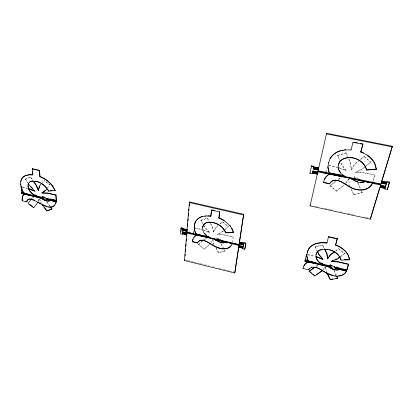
<?xml version="1.0" encoding="UTF-8"?>
<svg xmlns="http://www.w3.org/2000/svg" width="413" height="413" viewBox="0 0 413 413"><rect width="100%" height="100%" fill="white"/><g stroke="black" fill="none" stroke-linecap="round" stroke-linejoin="round"><path stroke-width="0.31" stroke-dasharray="2.06 1.55" d="M374.803 175.158L374.823 174.885L363.435 172.526L355.33 172.288L355.294 172.557L363.404 172.794L374.803 175.158L372.81 181.926M193.527 233.33L193.687 231.517M193.64 233.066L193.805 231.259M364.942 166.981L370.771 162.092L364.292 156.475L360.353 159.609M350.885 188.638L353.765 194.915L362.129 192.721L361.411 190.734M360.317 159.872L364.292 156.475M353.765 194.915L351.184 188.932M340.606 256.664L344.659 253.556L338.805 248.719L335.764 250.841M358.747 178.7L354.101 176.821L356.388 178.029M232.447 242.312L233.206 236.876L223.779 234.651L217.243 234.233L217.135 234.496L223.681 234.914L233.108 237.145L233.206 236.876M359.826 160.265L354.901 164.183L351.21 169.697L350.725 163.052L348.675 158.494M335.723 251.13L338.805 248.719M339.388 167.926L346.13 170.652L341.814 164.844L340.823 162.608M344.953 175.179L344.994 174.916M347.607 156.475L346.115 152.8L337.591 155.334L339.785 160.631M335.841 181.013L330.106 185.881L336.368 191.178L344.225 184.823M324.035 248.094L322.651 244.966L315.16 246.669L317.076 250.918M326.027 172.123L327.333 166.599M38.275 201.126L38.884 198.71M38.311 201.503L39.075 198.477M372.831 181.653L374.823 174.885M215.772 247.826L218.632 252.642L225.1 251.078L224.579 249.726M224.042 230.392L228.384 226.412L222.504 221.693L219.68 224.156M218.632 252.642L215.875 247.557M216.804 237.873L217.63 238.781L220.769 239.53L216.804 237.873L216.701 238.141L220.098 239.561M220.046 224.011L222.504 221.693M210.46 223.727L212.313 226.887L213.511 232.065L215.911 227.439L217.796 225.797M209.138 236.339L209.246 236.076M202.38 240.986L198.457 244.641L204.146 249.127L209.556 244.341M203.31 230.098L209.541 232.7L209.649 232.436L205.478 227.821L204.187 225.591M202.948 223.918L200.832 220.268L207.486 218.203L209.339 221.363M200.832 220.268L207.486 218.203M213.511 232.065L215.803 227.708L218.157 225.653M210.971 242.73L212.757 239.303L213.97 244.346M351.251 169.428L354.937 163.92L358.381 161.173M345.557 183.532L348.773 178.757M345.877 183.269L348.737 179.025L349.315 185.215M323.183 269.493L325.222 266.7M322.455 270.716L325.17 266.989M47.48 187.951L49.921 184.75L44.041 180.223L43.85 180.45L49.73 184.983L49.921 184.75M41.997 182.882L44.041 180.223M27.805 182.835L25.312 179.278L30.686 177.12L32.859 180.202M25.312 179.278L30.686 177.12M202.855 240.562L204.285 239.292L206.515 238.193M198.457 244.641L202.267 241.249M223.201 230.95L222.261 231.776L217.243 234.233M225.085 229.298L228.384 226.412M223.572 230.805L222.158 232.039L217.135 234.496M204.146 249.127L209.448 244.61M330.106 185.881L335.795 181.281M365.459 166.331L362.077 169.025L355.33 172.288M365.939 165.943L370.771 162.092M364.462 167.368L362.046 169.294L355.294 172.557M336.368 191.178L345.16 184.332M340.142 256.726L344.659 253.556M33.53 197.063L31.873 198.292L33.334 197.295M204.172 239.555L206.407 238.461M338.206 179.097L341.112 177.688M338.164 179.366L341.819 177.59M316.188 266.08L317.907 265.383M316.136 266.37L318.428 265.44M337.545 155.598L346.073 153.058M353.802 194.637L362.16 192.443M218.735 252.374L225.199 250.805M315.104 246.953L322.599 245.25M328.924 165.37L338.872 167.43M328.872 165.634L337.581 167.441M324.262 171.478L326.079 171.86M315.248 206.283L318.382 206.975M324.644 208.358L327.772 209.05M328.397 209.184L330.276 209.603M330.906 209.742L332.78 210.155M340.297 211.812L342.176 212.23M347.813 213.475L353.445 214.719M363.466 216.933L365.345 217.346M365.97 217.486L367.849 217.899M22.405 187.043L27.134 188.158M195.37 227.93L201.565 229.396M307.809 254.516L314.67 256.137M22.204 187.265L27.532 188.524M194.012 227.899L202.065 229.804M307.752 254.8L314.613 256.421M187.079 231.507L188.271 231.791M188.87 231.93L192.448 232.782M315.16 262.012L316.399 262.307M185.38 259.999L187.244 260.458M187.863 260.613L193.449 261.997M194.069 262.147L199.655 263.53M200.274 263.685L203.996 264.604M204.616 264.759L208.957 265.833M212.685 266.757L215.163 267.371M218.885 268.29L222.612 269.214M223.232 269.369L228.817 270.752M229.437 270.902L234.398 272.131M339.429 167.657L346.171 170.388M203.418 229.834L209.649 232.436M198.57 244.372L204.254 248.863M222.4 221.957L228.281 226.68M338.763 249.008L344.623 253.845M330.157 185.613L336.414 190.904M364.261 156.739L370.745 162.361M209.541 232.7L205.369 228.084L203.253 224.435M354.101 176.821L354.679 177.544M357.353 182.603L358.128 183.579L360.379 188.72M346.13 170.652L341.773 165.107L340.777 162.872M30.49 177.347L32.663 180.424M25.513 179.056L28.001 182.613M46.85 201.601L49.782 205.819M46.664 201.833L49.601 206.051M207.378 218.467L209.226 221.621M210.573 223.464L212.421 226.623L213.619 231.801M200.95 220.01L202.891 223.356M221.172 243.799L223.34 247.573M220.759 243.525L223.237 247.841M224.476 249.999L225.1 251.078M322.651 244.966L324.37 248.378M315.16 246.669L317.127 250.629M333.983 270.339L336.399 275.249M333.941 270.634L336.084 275.001M349.357 184.941L349.878 186.082M346.115 152.8L347.648 156.217M348.634 158.757L350.683 163.316L351.21 169.697M337.591 155.334L339.579 159.81M358.159 183.305L361.158 190.161M361.38 191.007L362.129 192.721M39.674 198.978L41.238 202.845M39.261 198.658L41.052 203.077M212.649 239.571L213.867 244.615M325.594 267.159L326.162 271.609M325.64 266.87L326.208 271.315"/><path stroke-width="0.62" d="M20.851 184.952L20.857 183.806M48.213 199.603L56.266 201.559L55.523 203.991M56.266 201.559C51.563 216.567 36.649 197.326 27.908 199.469M381.746 181.126L385.474 181.901L385.314 182.902L381.586 182.123L392.35 146.254L326.595 133.265L318.485 168.927L314.897 168.179C314.51 165.086 323.761 170.275 315.088 167.342M384.828 188.323L384.787 189.02L387.353 189.557L389.531 182.045L386.95 181.503L386.439 183.14M387.353 189.557L389.531 182.045M384.787 189.02L386.95 181.503M386.63 182.531L386.589 183.222L385.298 182.949L385.319 182.675L386.604 182.944M385.117 187.729L385.102 188.008L383.816 187.734M385.329 186.702L385.288 187.399L384.007 187.13L384.023 186.852L385.308 187.12M385.128 183.289L384.978 183.919L381.256 183.14L381.369 182.835L386.398 183.837M367.038 154.875A24.765 20.258 5.2 0 1 374.942 163.842L376.398 169.278L366.527 170.099L366.558 169.831C364.044 159.041 348.629 153.342 340.25 160.869C335.888 166.227 339.088 173.465 344.597 176.428L380.993 184.059L381.044 183.372M380.471 185.303L384.178 186.082L384.023 187.079L380.311 186.299L380.734 184.389L372.531 182.665L372.392 183.155M182.938 232.385L182.634 233.04L183.656 233.283L183.78 233.02L182.758 232.777L182.716 233.268L183.258 228.213L181.209 227.728L180.496 233.851L182.536 234.336L182.84 233.686M180.935 231.378L181.209 227.728M182.536 234.336L183.258 228.213M183.656 233.283L183.95 232.359L196.283 235.26L196.397 234.997L214.781 239.38L217.259 240.831M183.196 229.034L182.892 229.685L183.914 229.933L184.213 229.003L187.203 229.948L187.244 229.525L186.903 230.599L183.919 229.891M183.919 233.159L183.95 232.359M184.177 229.814L184.213 229.003M241.781 247.779L238.657 246.979L241.708 247.939L241.879 247.418M241.956 247.031L242.064 246.231L238.977 245.725L239.122 244.749L232.328 243.128L232.235 243.402L187.012 232.323L186.635 233.954L183.661 233.242M243.402 244.3L243.309 244.573L239.153 243.629L242.292 244.429L239.829 243.846M238.797 246.933L234.785 272.978L184.466 260.51L186.599 234.754L183.625 234.042L183.739 233.51M195.173 222.4C193.847 226.262 194.069 230.722 196.397 234.161L196.278 234.424L186.779 232.158L186.857 231.177L182.851 230.18M242.395 244.073L242.555 243.102L239.473 242.374L243.66 214.27L189.5 201.9L186.903 230.599M186.635 233.954L186.862 232.648M185.076 256.008L185.231 254.093M185.442 251.538L185.649 248.982M185.86 246.427L186.067 243.871M186.278 241.316L186.485 238.76M186.697 236.205L186.852 234.29L186.552 234.94M186.965 232.88L187.012 232.323M187.507 226.314L187.714 223.743M187.925 221.172L188.137 218.601M188.343 216.035L188.555 213.464M188.767 210.893L188.922 208.968M189.185 205.751L189.345 203.826M241.708 247.939L242.064 246.231M242.219 244.589L242.245 244.32M28.404 183.517C26.979 188.803 31.207 193.253 35.368 195.777L35.177 196.01L23.975 193.341C21.424 190.068 20.294 185.84 20.665 181.725A15.167 10.47 37.4 0 1 25.921 175.525L29.07 174.89L32.735 174.967L32.317 168.695L39.529 170.352L39.916 176.733A19.896 13.743 37 0 1 52.668 186.439L55.027 190.569L55.213 190.336L52.854 186.211A19.886 13.737 37 0 0 40.113 176.506M242.555 243.102L239.494 242.142L239.241 243.05L243.386 244.083L243.613 243.396M310.24 205.173L310.091 205.86L370.291 219.169L379.593 188.132M372.531 183.088C368.541 191.369 357.658 191.054 350.601 187.192C344.912 184.146 334.623 175.189 329.631 183.62L323.364 182.283L323.312 182.551L329.579 183.888C336.502 173.269 348.577 189.474 356.915 189.706C362.826 191.281 370.105 189.025 372.531 183.088L364.808 181.467L364.777 181.741C360.42 184.296 355.263 181.286 351.473 178.943L351.509 178.674L329.378 174.028L328.32 174.554M372.366 183.434L372.531 182.665M193.568 233.887L193.532 234.279L202.742 236.473L205.07 236.628L208.188 237.372L208.08 237.635M196.278 234.424C193.955 230.986 193.728 226.525 195.055 222.664A15.823 11.946 23 0 1 202.669 216.567L206.526 216.014L210.831 216.195L211.502 210.078L219.628 211.946L219.737 211.683L218.89 218.167A20.789 15.642 22.5 0 1 231.667 228.286L233.49 232.504L225.684 232.896C222.648 225.364 213.645 220.774 205.813 223.015L203.47 224.894C200.517 229.834 204.6 234.992 208.839 237.418L239.008 244.61L239.246 243.928M210.831 216.195L211.611 209.819M218.89 218.167L219.628 211.946M315.986 254.749L317.545 251.682C325.336 245.972 338.19 251.047 341.04 260.087L349.749 259.823L348.35 255.265A22.126 16.36 11.4 0 0 335.609 244.888L337.302 238.647L328.552 236.644L326.915 243.061L322.166 242.813L317.819 243.303A16.83 12.514 11.7 0 0 308.542 249.302L307.164 252.771M376.398 169.278L374.916 164.111A24.78 20.263 5.2 0 0 360.797 152.067L362.939 143.998L360.477 143.507M332.026 265.611L330.245 264.872L330.199 265.161L334.36 266.891L346.905 269.88L348.546 264.144L338.417 261.749L331.83 261.269M328.505 162.81L327.943 167.224L328.48 170.92L329.476 173.259L318.046 170.863L318.191 170.202M342.785 270.195L346.548 271.093L346.703 270.401L334.174 267.418L334.132 267.707L336.507 268.698L341.53 269.895M346.641 271.15L346.683 270.856L339.801 269.214L337.199 269.921L334.773 269.622L331.004 268.182L327.953 266.385L308.217 261.677C305.388 262.776 303.679 265.636 302.972 268.471L308.573 269.823C313.41 262.973 322.13 271.15 327.292 273.613C333.281 276.736 342.78 278.181 346.641 271.15L339.76 269.508L337.158 270.216L334.726 269.916L330.958 268.476L327.907 266.679L308.16 261.966L305.248 264.005L303.839 266.096M346.905 269.88L348.546 264.144M354.653 179.196L354.69 178.922L358.463 179.717L360.022 180.631M360.797 152.061L362.939 143.998M339.76 269.508L339.801 269.214M341.04 260.087L341.081 259.792M326.714 272.694L330.323 279.735L337.695 278.274L336.931 276.343M232.328 243.128L232.276 243.52L222.932 241.295L220.666 240.345L217.532 239.602L217.429 239.865M384.023 186.852L383.801 187.786L380.094 187.006L379.986 187.306L383.687 188.085L383.723 187.559M384.978 183.919L385.009 183.393M381.586 182.123L381.767 181.266L385.494 182.04M380.311 186.299L380.492 185.442L384.204 186.222M234.785 272.978L238.657 246.979M243.097 246.752L242.87 247.439L238.74 246.406L239.122 244.749M239.008 244.61L239.153 243.629M239.241 243.05L243.66 214.27M334.36 266.891L334.401 266.597M349.749 259.823L348.314 255.559A22.137 16.365 11.4 0 0 335.568 245.177L337.302 238.647M330.106 158.726A18.838 15.513 5.4 0 1 340.756 150.802L345.691 149.934L351.055 149.965L351.096 149.707M330.323 279.735L330.364 279.441M335.568 245.177L335.609 244.888M241.822 247.397L241.899 246.912L242.958 247.165M242.338 244.047L242.41 243.556L243.479 243.809M242.668 248.74L243.742 242.576L245.88 243.081L244.79 249.245L242.668 248.74L242.896 248.053M243.185 246.179L243.453 244.465M243.541 243.892L243.742 242.576M344.597 176.428L344.638 176.16M332.749 269.235L330.808 266.612L320.772 264.222L319.626 264.687M322.125 262.936L320.937 263.69L330.983 266.086L330.245 264.872M244.79 249.245L245.88 243.081M343.389 176.831L343.43 176.563L339.677 175.773L336.801 175.685M327.907 266.679L327.953 266.385M339.677 175.773L339.636 176.041L337.906 175.99M328.552 236.644L328.505 236.928L337.256 238.936M326.915 243.061L326.962 242.777L322.217 242.524L317.876 243.02A16.819 12.514 11.6 0 0 308.604 249.018C306.704 252.73 306.033 257.407 308.274 261.124L321.758 264.341L321.81 264.052C319.192 262.358 316.704 260.04 315.909 256.922M320.772 264.222L320.725 264.511L330.761 266.906M50.236 200.548L48.801 200.986L46.87 200.78L43.582 199.505L40.732 197.853L24.336 193.94C22.24 195.457 21.894 198.328 22.137 200.754L26.799 201.88L27.051 200.46L28.099 199.242L29.514 198.787M26.799 201.88L27.248 200.228M314.685 267.149L309.11 271.372L314.783 275.967L314.835 275.672M329.579 183.888L329.631 183.62M238.74 246.406L238.993 245.498M242.576 242.875L242.41 243.556M329.476 173.259L328.531 170.657L327.994 166.96M324.35 179.598L325.991 176.96L329.378 174.028M308.573 269.823L309.518 268.125M312.884 171.472L312.729 172.128L317.54 173.088L317.964 171.219L372.511 182.944M308.16 261.966L308.217 261.677M308.274 261.124L307.633 259.374M231.048 245.735C225.483 251.971 216.19 247.175 210.475 243.613C207.052 241.713 202.019 238.089 198.374 241.388L197.636 243.071L192.412 241.811L192.897 239.432L194.027 237.072L195.215 235.813M192.412 241.811L193.016 239.168M317.803 171.911L317.54 173.088M318.206 170.166L318.294 169.769M317.261 174.317L317.406 173.656L310.091 205.86M302.972 268.471L303.034 268.182M313.581 263.226L304.923 261.161L304.985 260.871L306.838 261.315M305.078 260.479L305.021 260.763L317.375 263.711L317.427 263.422L305.078 260.479L304.923 261.161M308.305 260.68L305.212 259.947L305.274 259.658M306.503 254.506L306.56 254.217L305.212 259.947M313.885 172.732L313.746 173.346L317.313 174.1L317.421 173.599M314.159 171.503L317.757 172.128L314.159 171.503L313.968 172.34L312.791 171.865M313.575 168.318L313.513 168.581L314.747 168.84L314.67 169.201L318.258 169.95L318.351 169.511L318.046 170.863M309.926 173.228L311.562 165.783L314.03 166.3L312.373 173.744L309.926 173.228L310.08 172.567M317.964 171.219L317.819 171.875L329.326 174.291M326.595 133.265L326.456 133.889L392.319 146.909M313.957 172.386L314.185 171.374M314.809 168.576L315.114 167.213M318.485 168.927L318.697 167.962M314.67 169.201L314.783 168.7M313.746 173.346L313.859 172.846M317.313 174.1L317.38 173.796L313.813 173.042M317.685 172.433L317.757 172.128M318.258 169.95L318.325 169.64L314.737 168.891M313.803 167.317L313.653 167.972L314.887 168.23L314.943 167.967L313.71 167.709M314.03 166.3L313.88 166.95L311.407 166.434L311.562 165.783M312.373 173.744L312.522 173.083M312.656 172.474L312.595 172.737L313.823 172.995M325.723 173.357L325.842 172.871M33.03 180.94L36.292 185.556L38.306 190.656L39.395 186.289L41.625 183.367M38.306 190.656L39.591 186.062M232.096 243.892L232.214 243.541L225.813 242.013L223.557 242.756L222.442 242.627M232.214 243.541C229.814 250.944 220.346 249.55 214.982 246.556C210.005 244.496 203.774 237.552 198.261 241.657M351.055 149.965L353.079 142.041M346.584 270.799L346.703 270.401M346.548 271.093L346.667 270.701L334.132 267.707M381.819 180.811L392.35 146.254M370.291 219.169L380.094 187.006M380.993 184.059L381.369 182.835M383.847 187.094L384.178 186.082M385.138 182.923L385.474 181.901M385.143 187.311L386.253 183.733M202.561 227.702L203.583 224.636L205.922 222.752C213.753 220.511 222.752 225.1 225.787 232.627L225.684 232.896M242.885 247.65L242.792 247.924L241.729 247.671M241.806 247.186L241.899 246.912M323.312 182.551L324.401 179.33L326.043 176.692L327.411 175.411M186.924 233.066L186.691 233.567L183.718 232.855M186.599 234.754L186.826 234.254M187.192 229.716L186.965 230.206L183.981 229.499M183.857 233.546L183.625 234.042M233.49 232.504L231.765 228.022M214.781 239.38L214.677 239.648C217.868 241.445 222.049 244.295 225.71 242.281L225.813 242.013M328.449 163.073L330.152 158.468A18.822 15.508 5.4 0 1 340.797 150.538M383.687 188.085L383.801 187.786M220.666 240.345L220.563 240.614L221.698 241.089M208.839 237.418L208.947 237.15L207.863 236.453M205.07 236.628L203.211 236.778M346.683 270.856L345.077 273.034M197.636 243.071L197.75 242.803L192.53 241.548M184.466 260.51L184.761 259.844M186.779 232.158L186.929 231.832M183.914 229.933L184.038 229.669L183.011 229.427L182.974 229.917L183.16 229.53M184.002 230.165L183.888 230.697L186.857 231.177M338.361 164.988L340.204 161.132C348.587 153.605 364.013 159.304 366.527 170.099M33.897 207.553L33.706 207.785L28.022 203.47L31.486 198.808M47.108 188.447L45.606 190.429L41.847 192.979L47.454 193.238L55.848 195.22L56.029 194.988L47.64 193.005L41.847 192.979M42.167 204.647L46.643 210.924L51.801 209.215L51.986 208.978L50.515 206.872M56.359 201.828L56.514 201.198L46.117 198.72L45.931 198.952L48.027 199.835L56.359 201.828L56.514 201.198M43.246 197.244L43.06 197.476L42.188 196.593L45.858 198.142L56.266 200.62L56.029 194.988M33.706 207.785L38.156 202.107M46.643 210.924L51.986 208.978M29.819 181.823C37.237 179.325 45.032 184.75 48.517 191.136L48.708 190.904M43.324 198.054L34.991 196.067L34.8 196.299L43.138 198.286L43.324 198.054L45.967 200.713M24.14 194.167L40.541 198.08L40.732 197.853M43.06 197.476L34.718 195.488L36.695 195.685M27.671 194.977L30.02 195.54L32.214 195.406L21.951 192.959L21.755 193.186L21.801 193.578L24.734 194.275M22.137 200.754L22.333 200.522C22.168 198.245 22.302 195.38 24.336 193.94M23.975 193.341L24.171 193.108L22.885 191.229M21.801 193.578L21.951 192.959M25.286 193.238L21.657 192.375L21.858 192.148M39.916 176.733L39.529 170.352M21.223 186.759L21.657 192.375M193.909 237.336L196.283 235.26M342.955 274.671L344.23 273.69M309.11 271.372L315.134 267.082M338.133 258.135L339.641 257.077M340.1 257.015L337.091 259.132L331.185 261.512L338.376 262.043L348.51 264.439M334.246 251.904L330.699 254.382L327.555 258.719L326.951 253.505L324.943 249.519M334.711 251.837L330.653 254.671L327.509 259.013L326.9 253.794L324.324 248.667M316.368 274.624L321.99 270.773M314.783 275.967L322.455 270.716M34.718 195.488L35.446 194.988L33.69 194.905M42.033 192.747L45.797 190.197M320.452 249.545L317.597 251.398C313.663 255.993 317.184 261.935 321.758 264.341M52.854 206.557L54.588 205.442M195.607 235.395L196.397 234.997M320.937 263.69L322.078 263.231L320.152 263.086M331.82 260.985L333.002 260.51M334.773 259.792L337.132 258.837M340.797 275.497L342.418 274.877M32.808 180.842L30.015 181.601L28.208 183.744C26.783 189.03 31.011 193.48 35.177 196.01M364.158 181.911L361.845 182.479L360.203 182.339M331.593 279.198L332.821 278.951M335.893 278.347L337.736 277.98M311.015 267.175L312.022 266.979M342.031 150.327L343.265 150.11M344.499 149.893L345.733 149.676M50.438 206.97L52.25 206.66M321.015 249.457L322.14 249.276M204.987 215.989L206.092 215.834M338.608 275.848L340.26 275.703M49.89 190.801L52.255 190.594M54.031 190.439L55.213 190.336M48.517 191.136L55.027 190.569M366.558 169.831L376.419 169.005M225.787 232.627L233.588 232.235M344.189 259.7L348.541 259.57M32.937 174.745L29.266 174.668L26.122 175.303A15.162 10.47 37.4 0 0 20.867 181.503M341.159 175.066L329.176 172.784M207.873 215.803L210.945 215.932M30.712 195.334L32.214 195.406M205.044 236.076L206.216 236.153M29.994 198.839L31.44 198.989M35.342 181.121L36.607 181.261M326.776 249.215L327.968 249.364M48.538 206.706L49.803 206.882M334.706 275.662L335.831 275.827M354.313 142.284L357.395 142.898M353.043 142.299L362.908 144.261M386.909 182.195L389.495 182.737M315 167.714L318.588 168.463M381.71 181.648L385.443 182.427M314.701 169.072L318.284 169.82M381.855 183.129L384.957 183.78M329.528 172.99L344.008 176.026M328.185 173.878L334.958 175.298M365.5 181.71L370.513 182.763M351.473 178.943L364.777 181.741M372.511 183.362L380.683 185.081M314.117 171.679L315.904 172.056M314.071 171.875L317.649 172.629M380.435 185.829L384.147 186.609M313.777 173.217L317.339 173.971M380.585 187.296L383.667 187.946M189.195 202.535L243.422 214.936M212.236 209.964L214.739 210.537M32.116 168.917L39.333 170.574M28.316 188.436L34.692 190.904M28.12 188.664L35.079 191.374L30.655 186.903L28.161 183.346M180.899 228.374L182.954 228.864M184.105 229.153L187.084 229.86M239.421 242.302L242.503 243.035M243.515 243.257L245.652 243.768M184.224 229.241L186.609 229.804M239.313 242.658L242.4 243.391M184.59 230.691L186.975 231.259M50.329 198.932L56.447 200.388M306.508 259.953L307.747 260.247M320.984 263.401L322.76 263.824M329.259 265.373L331.03 265.796M336.28 267.046L338.164 267.495M345.061 269.137L346.941 269.586M195.948 233.908L204.44 235.931M26.04 193.558L29.767 194.446M32.88 195.184L35.368 195.777M196.397 234.161L208.947 237.15M310.168 261.274L313.844 262.152M320.581 263.757L321.81 264.052M21.755 193.186L32.018 195.633M45.931 198.952L56.328 201.436M21.997 193.351L23.169 193.63M337.803 268.703L339.687 269.152M56.085 201.792L50.376 200.429L50.562 200.197L50.05 200.785C46.71 202.091 43.37 199.613 40.541 198.08M214.677 239.648L225.71 242.281M232.116 243.815L238.884 245.43M183.842 232.509L186.815 233.221M238.921 245.658L241.992 246.391M183.961 232.591L186.34 233.159M238.817 246.019L241.889 246.752M182.598 233.526L186.702 234.599M25.828 201.368L26.99 201.647M329.708 249.705L333.523 251.058M37.144 181.452L40.371 182.613M354.896 180.698L357.906 181.808M327.907 273.525L333.017 275.409M42.332 204.688L47.273 206.536M218.353 241.352L221.332 242.498M316.038 267.314L318.996 268.465M31.956 199.195L34.553 200.222M358.463 179.717L361.117 180.791M316.539 256.576L322.481 259.044M316.487 256.865L323.023 259.581L319.043 254.878L317.354 251.481M334.174 267.418L336.549 268.404M43.422 196.805L44.996 197.466M46.117 198.72L47.691 199.386M37.913 202.148L41.228 204.053M319.512 268.765L322.605 270.561M323.653 271.171L324.706 271.785M325.759 272.399L326.812 273.014M351.509 178.674L353.931 180.12M41.811 183.563L43.732 184.823L46.55 187.662M344.23 175.886L342.573 174.565M334.024 251.398L337.018 253.437L338.474 255.151M29.633 204.316L32.472 206.474M309.167 271.078L311.526 272.993M312.946 274.144L313.89 274.908M206.485 235.276L204.858 233.66M43.138 198.286L45.342 200.501M30.851 186.676L32.617 188.462M330.199 265.161L330.983 266.086M330.808 266.612L332.795 268.94M322.279 258.352L319.099 254.589L317.974 252.328M340.906 173.016L339.088 170.502L338.18 167.755M42.353 204.414L43.102 205.457M44.589 207.553L46.824 210.687M33.587 181.224L36.483 185.329L38.502 190.424M50.334 207.104L51.801 209.215M47.474 189.051L48.398 190.439M327.039 272.941L330.09 278.899M336.621 276.09L337.695 278.274M339.563 256.432L340.828 259.23M22.447 190.243L21.089 186.056M306.849 255.848L307.401 258.889M21.502 189.154L21.713 190.951M32.317 168.695L32.441 169.903M32.627 171.72L32.813 173.537M55.848 195.22L56.266 200.62M360.828 151.803A24.765 20.258 5.2 0 1 363.776 153.016M195.173 222.4A15.813 11.946 23 0 1 196.567 220.057M197.3 219.257A15.813 11.946 23 0 1 202.788 216.309M218.993 217.904A20.779 15.637 22.5 0 1 224.342 220.563M229.948 225.467A20.779 15.637 22.5 0 1 230.733 226.474"/></g></svg>
